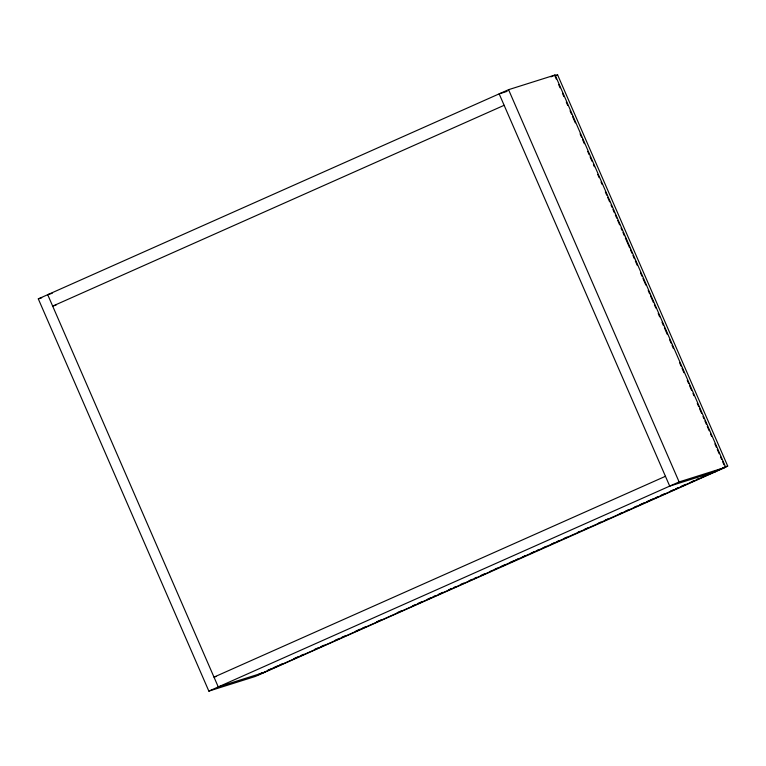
<?xml version="1.0" encoding="UTF-8"?>
<svg xmlns="http://www.w3.org/2000/svg" width="766" height="766" viewBox="0 0 766 766"><rect width="100%" height="100%" fill="white"/><g stroke="black" fill="none" stroke-linecap="round" stroke-linejoin="round"><path stroke-width="1.15" d="M38.3 298.874L508.567 89.679L555.111 74.991L725.67 467.231L255.404 676.426L208.85 691.114L38.3 298.874L41.709 297.792M550.936 76.849L555.111 74.991M555.446 75.853L557.619 74.886L727.7 466.044L491.753 570.756M504.133 105.306L52.682 306.122L56.09 305.05M665.453 476.299L213.992 677.125L216.261 676.407M208.85 691.114L679.116 481.929L725.67 467.231M258.956 674.195L262.221 672.74M267.66 670.317L270.934 668.862M273.108 667.895L277.464 665.96M279.638 664.993L282.903 663.538M293.79 658.693L298.146 656.759M300.329 655.792L303.595 654.336M314.481 649.491L318.838 647.557M321.011 646.59L324.277 645.135M335.163 640.29L339.52 638.356M341.703 637.389L344.968 635.933M355.855 631.088L360.212 629.154M362.385 628.177L365.65 626.732M376.537 621.887L380.894 619.953M397.228 612.685L401.585 610.751M412.472 605.906L414.645 604.939M417.91 603.484L422.267 601.54M427.715 599.127L430.98 597.672M433.154 596.704L435.337 595.728M438.602 594.282L442.959 592.338M448.397 589.925L451.672 588.47M453.845 587.503L456.019 586.526M460.376 584.592L463.641 583.137M469.089 580.714L472.354 579.268M474.527 578.301L476.711 577.325M481.067 575.39L484.332 573.935M495.171 569.119L497.354 568.142M501.711 566.208L504.976 564.753M510.415 562.33L513.68 560.884M515.863 559.908L518.036 558.941M522.393 557.006L525.658 555.551M531.106 553.129L534.371 551.683M536.545 550.706L538.728 549.739M543.084 547.805L546.35 546.35M551.788 543.927L555.053 542.481M557.236 541.505L559.41 540.537M563.766 538.603L567.032 537.148M577.918 532.303L580.101 531.336M584.458 529.402L587.723 527.946M598.61 523.101L600.783 522.134M605.14 520.2L608.405 518.745M619.292 513.9L621.475 512.933M625.832 510.999L629.097 509.543M634.535 507.121L636.718 506.154M639.983 504.698L644.34 502.764M646.514 501.797L653.044 498.886M655.227 497.919L657.4 496.952M660.665 495.497L665.022 493.563M670.47 491.14L673.735 489.685M675.909 488.718L678.092 487.75M681.357 486.295L685.714 484.361M691.152 481.938L694.417 480.483M696.6 479.516L698.774 478.549M702.039 477.094L706.396 475.159M711.844 472.737L715.109 471.281M717.282 470.314L719.466 469.347M722.731 467.892L727.7 466.044M258.477 674.76L491.475 571.12M557.619 74.886L554.833 75.767L556.26 79.051M507.111 91.355L499.164 93.864L669.714 486.113L716.258 471.416M52.251 293.254L47.703 294.69L218.262 686.93L264.806 672.242M489.771 571.513L491.638 570.929M558.644 84.538L560.07 87.822M562.455 93.299L563.881 96.583M566.265 102.06L567.692 105.354M570.076 110.831L571.503 114.115M572.451 116.308L575.314 122.886M580.082 133.839L581.509 137.124M582.457 139.316L584.362 143.702M587.704 151.371L589.131 154.655M590.079 156.848L591.984 161.233M593.42 164.518L594.368 166.71M597.71 174.38L599.136 177.664M601.042 182.049L601.99 184.242M605.332 191.912L606.758 195.196M607.706 197.389L609.612 201.774M611.048 205.058L611.996 207.251M612.953 209.444L614.38 212.728M615.328 214.92L616.764 218.205M617.712 220.397L619.617 224.783M621.054 228.067L622.002 230.26M622.959 232.452L624.386 235.737M625.334 237.929L629.623 247.791M630.581 249.984L632.007 253.268M632.955 255.461L634.392 258.745M635.34 260.938L637.245 265.323M640.587 272.993L642.013 276.277M642.961 278.47L645.824 285.038M648.208 290.515L649.635 293.809M650.583 296.002L653.446 302.57M654.394 304.763L655.83 308.047M658.214 313.524L659.641 316.818M662.025 322.295L663.452 325.579M664.4 327.771L667.263 334.349M669.647 339.826L671.073 343.111M672.021 345.303L673.458 348.587M679.653 362.835L681.079 366.119M682.027 368.312L683.933 372.697M687.274 380.367L688.701 383.651M689.649 385.844L691.554 390.229M692.991 393.513L693.939 395.706M697.271 403.376L698.707 406.66M699.655 408.853L701.56 413.238M702.997 416.522L703.944 418.715M704.902 420.907L706.329 424.192M707.277 426.384L709.182 430.77M710.618 434.054L711.566 436.247M714.898 443.916L716.334 447.2M717.282 449.393L719.188 453.778M720.624 457.063L721.572 459.255M722.529 461.448L723.956 464.732M508.567 89.679L679.116 481.929"/></g></svg>
